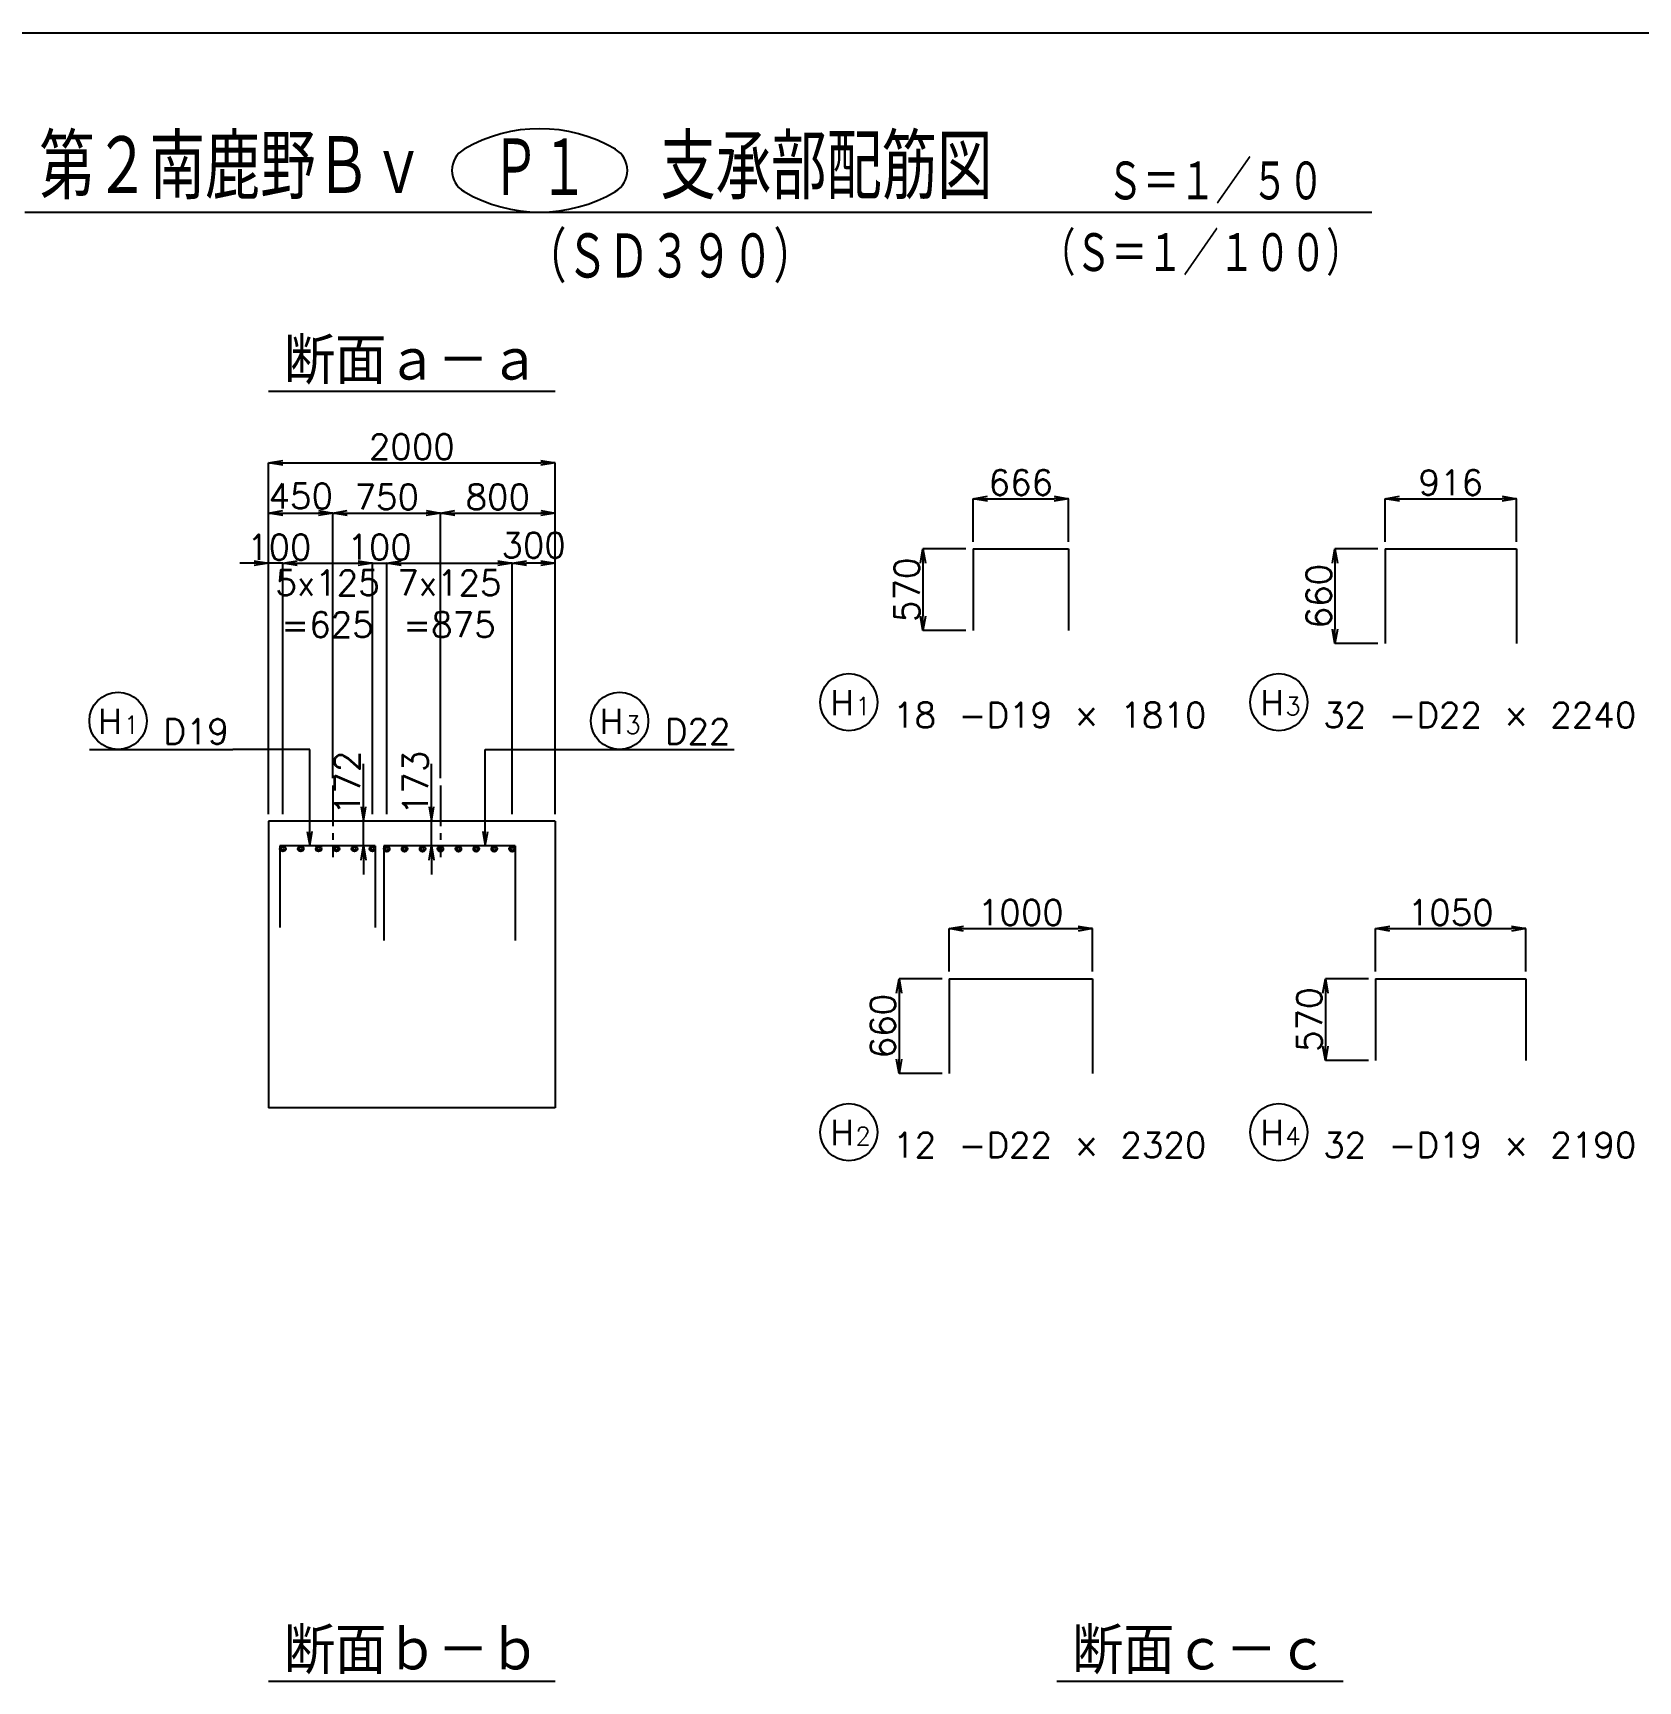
# Model space of a CAD drawing. Extents: x -19525 to 20025, y -14225 to 14225.
# Drawn here: x -4394 to 6807, y 2350 to 13850 of the extents above; entities that cross this region are included whole.
import ezdxf
from ezdxf.enums import TextEntityAlignment as Align

# ---------------------------------------------------------------- set-up
doc = ezdxf.new("R2010")
doc.units = 0
doc.header["$PDMODE"] = 35
doc.linetypes.add('CENTER2', pattern=[28.575, 19.05, -3.175, 3.175, -3.175])
doc.layers.get('0').update_dxf_attribs({"linetype": 'CONTINUOUS'})
doc.layers.get('DEFPOINTS').update_dxf_attribs({"linetype": 'CONTINUOUS'})
for name, color, linetype in [('DIM-01', 2, 'CONTINUOUS'), ('DIM-02', 2, 'CONTINUOUS'), ('DIM-03', 6, 'CONTINUOUS'), ('GAIKEI-01', 7, 'CONTINUOUS'), ('TEKKIN-01', 3, 'CONTINUOUS'), ('TEKKIN-02', 4, 'CONTINUOUS'), ('TEXT-01', 4, 'CONTINUOUS'), ('WAKU-01', 1, 'CONTINUOUS'), ('WAKU-02', 4, 'CONTINUOUS')]:
    doc.layers.add(name, color=color, linetype=linetype)
doc.styles.get("Standard").update_dxf_attribs({"font": 'txt.shx', "bigfont": 'bigfont.shx'})
doc.dimstyles.get("Standard").update_dxf_attribs({"dimscale": 50, "dimtxt": 3.5, "dimasz": 2, "dimexe": 0, "dimexo": 1, "dimgap": 0.5, "dimtad": 1, "dimdec": 0, "dimzin": 0, "dimtxsty": 'STANDARD', "dimblk1": 'OPEN', "dimblk2": 'OPEN', "dimsah": 1, "dimcen": 0, "dimclrd": 2, "dimclre": 2, "dimclrt": 6, "dimaunit": 1, "dimazin": 3, "dimtfac": 1, "dimtdec": 4, "dimtix": 1, "dimtofl": 0, "dimtmove": 0, "dimatfit": 3, "dimtolj": 1, "dimtzin": 0})

# ---------------------------------------------------------------- blocks, each defined once
blk = doc.blocks.new('GROUP_2')
at = {"layer": 'WAKU-02', "color": 2, "linetype": 'CONTINUOUS'}
for centre, radius, start, end in [((-5265, 24280), 2084, 59.566, 120.434), ((-6148, 25782), 342, 120.434, 239.566), ((-4383, 25782), 342, 300.434, 419.566), ((-5265, 27284), 2084, 239.566, 300.434)]:
    blk.add_arc(centre, radius, start, end, dxfattribs=at)
blk = doc.blocks.new('_OPEN')
at = {"color": 0, "linetype": 'BYBLOCK'}
for p, q in [((-1, 0.17), (0, 0)), ((0, 0), (-1, -0.17)), ((0, 0), (-1, 0))]:
    blk.add_line(p, q, dxfattribs=at)
blk = doc.blocks.new('*D30')
at = {"color": 2, "linetype": 'BYBLOCK'}
for p, q in [((-2750, 8400), (-2750, 10850)), ((-2650, 10850), (-850, 10850)), ((-750, 8400), (-750, 10850))]:
    blk.add_line(p, q, dxfattribs=at)
at = {"layer": 'DEFPOINTS', "color": 0, "linetype": 'BYBLOCK'}
for p in [(-750, 10850), (-2750, 8350), (-750, 8350)]:
    blk.add_point(p, dxfattribs=at)
at = {"color": 2, "linetype": 'BYBLOCK', "xscale": 100, "yscale": 100, "zscale": 100, "rotation": 180}
blk.add_blockref('_OPEN', (-2750, 10850), dxfattribs=at)
at = {"color": 2, "linetype": 'BYBLOCK', "xscale": 100, "yscale": 100, "zscale": 100}
blk.add_blockref('_OPEN', (-750, 10850), dxfattribs=at)
at = {"color": 6, "linetype": 'BYBLOCK', "insert": (-1750, 10962.5), "char_height": 175, "attachment_point": 5}
blk.add_mtext('\\A1;2000', dxfattribs=at)
blk = doc.blocks.new('*D33')
at = {"color": 2, "linetype": 'BYBLOCK'}
blk.add_line((-1450, 10500), (-850, 10500), dxfattribs=at)
at = {"layer": 'DEFPOINTS', "color": 0, "linetype": 'BYBLOCK'}
for p in [(-750, 10500), (-1550, 8600), (-750, 8350)]:
    blk.add_point(p, dxfattribs=at)
at = {"color": 2, "linetype": 'BYBLOCK', "xscale": 100, "yscale": 100, "zscale": 100, "rotation": 180}
blk.add_blockref('_OPEN', (-1550, 10500), dxfattribs=at)
at = {"color": 2, "linetype": 'BYBLOCK', "xscale": 100, "yscale": 100, "zscale": 100}
blk.add_blockref('_OPEN', (-750, 10500), dxfattribs=at)
at = {"color": 6, "linetype": 'BYBLOCK', "insert": (-1150, 10612.5), "char_height": 175, "attachment_point": 5}
blk.add_mtext('\\A1;800', dxfattribs=at)
blk = doc.blocks.new('*D32')
at = {"color": 2, "linetype": 'BYBLOCK'}
for p, q in [((-2200, 10500), (-1650, 10500)), ((-1550, 8650), (-1550, 10500))]:
    blk.add_line(p, q, dxfattribs=at)
at = {"layer": 'DEFPOINTS', "color": 0, "linetype": 'BYBLOCK'}
for p in [(-1550, 10500), (-2300, 8600), (-1550, 8600)]:
    blk.add_point(p, dxfattribs=at)
at = {"color": 2, "linetype": 'BYBLOCK', "xscale": 100, "yscale": 100, "zscale": 100, "rotation": 180}
blk.add_blockref('_OPEN', (-2300, 10500), dxfattribs=at)
at = {"color": 2, "linetype": 'BYBLOCK', "xscale": 100, "yscale": 100, "zscale": 100}
blk.add_blockref('_OPEN', (-1550, 10500), dxfattribs=at)
at = {"color": 6, "linetype": 'BYBLOCK', "insert": (-1925, 10612.5), "char_height": 175, "attachment_point": 5}
blk.add_mtext('\\A1;750', dxfattribs=at)
blk = doc.blocks.new('*D31')
at = {"color": 2, "linetype": 'BYBLOCK'}
for p, q in [((-2650, 10500), (-2400, 10500)), ((-2300, 8650), (-2300, 10500))]:
    blk.add_line(p, q, dxfattribs=at)
at = {"layer": 'DEFPOINTS', "color": 0, "linetype": 'BYBLOCK'}
for p in [(-2300, 10500), (-2300, 8600), (-2750, 8350)]:
    blk.add_point(p, dxfattribs=at)
at = {"color": 2, "linetype": 'BYBLOCK', "xscale": 100, "yscale": 100, "zscale": 100, "rotation": 180}
blk.add_blockref('_OPEN', (-2750, 10500), dxfattribs=at)
at = {"color": 2, "linetype": 'BYBLOCK', "xscale": 100, "yscale": 100, "zscale": 100}
blk.add_blockref('_OPEN', (-2300, 10500), dxfattribs=at)
at = {"color": 6, "linetype": 'BYBLOCK', "insert": (-2525, 10618.367604), "char_height": 175, "attachment_point": 5}
blk.add_mtext('\\A1;450', dxfattribs=at)
blk = doc.blocks.new('*D78')
at = {"color": 2, "linetype": 'BYBLOCK'}
for p, q in [((5042, 10300), (5042, 10600)), ((5142, 10600), (5858, 10600)), ((5958, 10300), (5958, 10600))]:
    blk.add_line(p, q, dxfattribs=at)
at = {"layer": 'DEFPOINTS', "color": 0, "linetype": 'BYBLOCK'}
for p in [(5958, 10600), (5042, 10250), (5958, 10250)]:
    blk.add_point(p, dxfattribs=at)
at = {"color": 2, "linetype": 'BYBLOCK', "xscale": 100, "yscale": 100, "zscale": 100, "rotation": 180}
blk.add_blockref('_OPEN', (5042, 10600), dxfattribs=at)
at = {"color": 2, "linetype": 'BYBLOCK', "xscale": 100, "yscale": 100, "zscale": 100}
blk.add_blockref('_OPEN', (5958, 10600), dxfattribs=at)
at = {"color": 6, "linetype": 'BYBLOCK', "insert": (5500, 10712.5), "char_height": 175, "attachment_point": 5}
blk.add_mtext('\\A1;916', dxfattribs=at)
blk = doc.blocks.new('*D77')
at = {"color": 2, "linetype": 'BYBLOCK'}
for p, q in [((2117, 10250), (1817, 10250)), ((1817, 10150), (1817, 9780)), ((2117, 9680), (1817, 9680))]:
    blk.add_line(p, q, dxfattribs=at)
at = {"layer": 'DEFPOINTS', "color": 0, "linetype": 'BYBLOCK'}
for p in [(2167, 10250), (1817, 9680), (2167, 9680)]:
    blk.add_point(p, dxfattribs=at)
at = {"color": 2, "linetype": 'BYBLOCK', "xscale": 100, "yscale": 100, "zscale": 100}
for p, rotation in [((1817, 10250), 90.00000000000006), ((1817, 9680), 270.0000000000001)]:
    blk.add_blockref('_OPEN', p, dxfattribs=dict(at, rotation=rotation))
at = {"color": 6, "linetype": 'BYBLOCK', "insert": (1704.5, 9965), "char_height": 175, "attachment_point": 5, "rotation": 90}
blk.add_mtext('\\A1;570', dxfattribs=at)
blk = doc.blocks.new('*D76')
at = {"color": 2, "linetype": 'BYBLOCK'}
for p, q in [((2167, 10300), (2167, 10600)), ((2267, 10600), (2733, 10600)), ((2833, 10300), (2833, 10600))]:
    blk.add_line(p, q, dxfattribs=at)
at = {"layer": 'DEFPOINTS', "color": 0, "linetype": 'BYBLOCK'}
for p in [(2833, 10600), (2167, 10250), (2833, 10250)]:
    blk.add_point(p, dxfattribs=at)
at = {"color": 2, "linetype": 'BYBLOCK', "xscale": 100, "yscale": 100, "zscale": 100, "rotation": 180}
blk.add_blockref('_OPEN', (2167, 10600), dxfattribs=at)
at = {"color": 2, "linetype": 'BYBLOCK', "xscale": 100, "yscale": 100, "zscale": 100}
blk.add_blockref('_OPEN', (2833, 10600), dxfattribs=at)
at = {"color": 6, "linetype": 'BYBLOCK', "insert": (2500, 10712.5), "char_height": 175, "attachment_point": 5}
blk.add_mtext('\\A1;666', dxfattribs=at)
blk = doc.blocks.new('*D79')
at = {"color": 2, "linetype": 'BYBLOCK'}
for p, q in [((4992, 10250), (4692, 10250)), ((4692, 10150), (4692, 9690)), ((4992, 9590), (4692, 9590))]:
    blk.add_line(p, q, dxfattribs=at)
at = {"layer": 'DEFPOINTS', "color": 0, "linetype": 'BYBLOCK'}
for p in [(5042, 10250), (4692, 9590), (5042, 9590)]:
    blk.add_point(p, dxfattribs=at)
at = {"color": 2, "linetype": 'BYBLOCK', "xscale": 100, "yscale": 100, "zscale": 100}
for p, rotation in [((4692, 10250), 90.00000000000006), ((4692, 9590), 270.0000000000001)]:
    blk.add_blockref('_OPEN', p, dxfattribs=dict(at, rotation=rotation))
at = {"color": 6, "linetype": 'BYBLOCK', "insert": (4579.5, 9920), "char_height": 175, "attachment_point": 5, "rotation": 90}
blk.add_mtext('\\A1;660', dxfattribs=at)
blk = doc.blocks.new('*D101')
at = {"color": 2, "linetype": 'BYBLOCK'}
for p, q in [((4925, 7250), (4625, 7250)), ((4625, 7150), (4625, 6780)), ((4925, 6680), (4625, 6680))]:
    blk.add_line(p, q, dxfattribs=at)
at = {"layer": 'DEFPOINTS', "color": 0, "linetype": 'BYBLOCK'}
for p in [(4975, 7250), (4625, 6680), (4975, 6680)]:
    blk.add_point(p, dxfattribs=at)
at = {"color": 2, "linetype": 'BYBLOCK', "xscale": 100, "yscale": 100, "zscale": 100}
for p, rotation in [((4625, 7250), 90.00000000000006), ((4625, 6680), 270.0000000000001)]:
    blk.add_blockref('_OPEN', p, dxfattribs=dict(at, rotation=rotation))
at = {"color": 6, "linetype": 'BYBLOCK', "insert": (4512.5, 6965), "char_height": 175, "attachment_point": 5, "rotation": 90}
blk.add_mtext('\\A1;570', dxfattribs=at)
blk = doc.blocks.new('*D100')
at = {"color": 2, "linetype": 'BYBLOCK'}
for p, q in [((2000, 7300), (2000, 7600)), ((2100, 7600), (2900, 7600)), ((3000, 7300), (3000, 7600))]:
    blk.add_line(p, q, dxfattribs=at)
at = {"layer": 'DEFPOINTS', "color": 0, "linetype": 'BYBLOCK'}
for p in [(3000, 7600), (2000, 7250), (3000, 7250)]:
    blk.add_point(p, dxfattribs=at)
at = {"color": 2, "linetype": 'BYBLOCK', "xscale": 100, "yscale": 100, "zscale": 100, "rotation": 180}
blk.add_blockref('_OPEN', (2000, 7600), dxfattribs=at)
at = {"color": 2, "linetype": 'BYBLOCK', "xscale": 100, "yscale": 100, "zscale": 100}
blk.add_blockref('_OPEN', (3000, 7600), dxfattribs=at)
at = {"color": 6, "linetype": 'BYBLOCK', "insert": (2500, 7712.5), "char_height": 175, "attachment_point": 5}
blk.add_mtext('\\A1;1000', dxfattribs=at)
blk = doc.blocks.new('*D99')
at = {"color": 2, "linetype": 'BYBLOCK'}
for p, q in [((1950, 7250), (1650, 7250)), ((1650, 7150), (1650, 6690)), ((1950, 6590), (1650, 6590))]:
    blk.add_line(p, q, dxfattribs=at)
at = {"layer": 'DEFPOINTS', "color": 0, "linetype": 'BYBLOCK'}
for p in [(2000, 7250), (1650, 6590), (2000, 6590)]:
    blk.add_point(p, dxfattribs=at)
at = {"color": 2, "linetype": 'BYBLOCK', "xscale": 100, "yscale": 100, "zscale": 100}
for p, rotation in [((1650, 7250), 90.00000000000006), ((1650, 6590), 270.0000000000001)]:
    blk.add_blockref('_OPEN', p, dxfattribs=dict(at, rotation=rotation))
at = {"color": 6, "linetype": 'BYBLOCK', "insert": (1537.5, 6920), "char_height": 175, "attachment_point": 5, "rotation": 90}
blk.add_mtext('\\A1;660', dxfattribs=at)
blk = doc.blocks.new('*D98')
at = {"color": 2, "linetype": 'BYBLOCK'}
for p, q in [((4975, 7300), (4975, 7600)), ((5075, 7600), (5925, 7600)), ((6025, 7300), (6025, 7600))]:
    blk.add_line(p, q, dxfattribs=at)
at = {"layer": 'DEFPOINTS', "color": 0, "linetype": 'BYBLOCK'}
for p in [(6025, 7600), (4975, 7250), (6025, 7250)]:
    blk.add_point(p, dxfattribs=at)
at = {"color": 2, "linetype": 'BYBLOCK', "xscale": 100, "yscale": 100, "zscale": 100, "rotation": 180}
blk.add_blockref('_OPEN', (4975, 7600), dxfattribs=at)
at = {"color": 2, "linetype": 'BYBLOCK', "xscale": 100, "yscale": 100, "zscale": 100}
blk.add_blockref('_OPEN', (6025, 7600), dxfattribs=at)
at = {"color": 6, "linetype": 'BYBLOCK', "insert": (5500, 7712.5), "char_height": 175, "attachment_point": 5}
blk.add_mtext('\\A1;1050', dxfattribs=at)
blk = doc.blocks.new('*D102')
at = {"color": 2, "linetype": 'BYBLOCK'}
blk.add_line((-850, 10150), (-950, 10150), dxfattribs=at)
at = {"layer": 'DEFPOINTS', "color": 0, "linetype": 'BYBLOCK'}
for p in [(-1050, 10150), (-1050, 8350), (-750, 8350)]:
    blk.add_point(p, dxfattribs=at)
at = {"color": 2, "linetype": 'BYBLOCK', "xscale": 100, "yscale": 100, "zscale": 100, "rotation": 180}
blk.add_blockref('_OPEN', (-1050, 10150), dxfattribs=at)
at = {"color": 2, "linetype": 'BYBLOCK', "xscale": 100, "yscale": 100, "zscale": 100}
blk.add_blockref('_OPEN', (-750, 10150), dxfattribs=at)
at = {"color": 6, "linetype": 'BYBLOCK', "insert": (-900, 10275), "char_height": 175, "attachment_point": 5}
blk.add_mtext('\\A1;300', dxfattribs=at)
blk = doc.blocks.new('*D103')
at = {"color": 2, "linetype": 'BYBLOCK'}
for p, q in [((-1825, 10150), (-1150, 10150)), ((-1050, 8400), (-1050, 10150))]:
    blk.add_line(p, q, dxfattribs=at)
at = {"layer": 'DEFPOINTS', "color": 0, "linetype": 'BYBLOCK'}
for p in [(-1050, 10150), (-1925, 8350), (-1050, 8350)]:
    blk.add_point(p, dxfattribs=at)
at = {"color": 2, "linetype": 'BYBLOCK', "xscale": 100, "yscale": 100, "zscale": 100, "rotation": 180}
blk.add_blockref('_OPEN', (-1925, 10150), dxfattribs=at)
at = {"color": 2, "linetype": 'BYBLOCK', "xscale": 100, "yscale": 100, "zscale": 100}
blk.add_blockref('_OPEN', (-1050, 10150), dxfattribs=at)
at = {"color": 6, "linetype": 'BYBLOCK', "insert": (-1488, 9867), "char_height": 175, "attachment_point": 5}
blk.add_mtext('\\A1;7x125\\P=875', dxfattribs=at)
blk = doc.blocks.new('*D104')
at = {"layer": 'DEFPOINTS', "color": 0, "linetype": 'BYBLOCK'}
for p in [(-1612, 8350), (-1612, 8350), (-1612, 8177)]:
    blk.add_point(p, dxfattribs=at)
at = {"color": 6, "linetype": 'BYBLOCK', "insert": (-1725, 8617), "char_height": 175, "attachment_point": 5, "rotation": 90}
blk.add_mtext('\\A1;173', dxfattribs=at)
blk = doc.blocks.new('*D106')
at = {"color": 2, "linetype": 'BYBLOCK'}
blk.add_line((-2650, 8400), (-2650, 10150), dxfattribs=at)
at = {"layer": 'DEFPOINTS', "color": 0, "linetype": 'BYBLOCK'}
for p in [(-2650, 10150), (-2750, 8350), (-2650, 8350)]:
    blk.add_point(p, dxfattribs=at)
at = {"color": 6, "linetype": 'BYBLOCK', "insert": (-2675, 10262), "char_height": 175, "attachment_point": 5}
blk.add_mtext('\\A1;100', dxfattribs=at)
blk = doc.blocks.new('*D107')
at = {"color": 2, "linetype": 'BYBLOCK'}
for p, q in [((-2550, 10150), (-2125, 10150)), ((-2025, 8400), (-2025, 10150))]:
    blk.add_line(p, q, dxfattribs=at)
at = {"layer": 'DEFPOINTS', "color": 0, "linetype": 'BYBLOCK'}
for p in [(-2025, 10150), (-2650, 8350), (-2025, 8350)]:
    blk.add_point(p, dxfattribs=at)
at = {"color": 2, "linetype": 'BYBLOCK', "xscale": 100, "yscale": 100, "zscale": 100, "rotation": 180}
blk.add_blockref('_OPEN', (-2650, 10150), dxfattribs=at)
at = {"color": 2, "linetype": 'BYBLOCK', "xscale": 100, "yscale": 100, "zscale": 100}
blk.add_blockref('_OPEN', (-2025, 10150), dxfattribs=at)
at = {"color": 6, "linetype": 'BYBLOCK', "insert": (-2338, 9867), "char_height": 175, "attachment_point": 5}
blk.add_mtext('\\A1;5x125\\P=625', dxfattribs=at)
blk = doc.blocks.new('*D108')
at = {"color": 2, "linetype": 'BYBLOCK'}
blk.add_line((-1925, 8400), (-1925, 10150), dxfattribs=at)
at = {"layer": 'DEFPOINTS', "color": 0, "linetype": 'BYBLOCK'}
for p in [(-1925, 10150), (-2025, 8350), (-1925, 8350)]:
    blk.add_point(p, dxfattribs=at)
at = {"color": 6, "linetype": 'BYBLOCK', "insert": (-1975, 10262.5), "char_height": 175, "attachment_point": 5}
blk.add_mtext('\\A1;100', dxfattribs=at)
blk = doc.blocks.new('*D109')
at = {"layer": 'DEFPOINTS', "color": 0, "linetype": 'BYBLOCK'}
for p in [(-2087, 8350), (-2087, 8350), (-2087, 8178)]:
    blk.add_point(p, dxfattribs=at)
at = {"color": 6, "linetype": 'BYBLOCK', "insert": (-2200, 8617), "char_height": 175, "attachment_point": 5, "rotation": 90}
blk.add_mtext('\\A1;172', dxfattribs=at)

msp = doc.modelspace()

# ---------------------------------------------------------------- linework, layer by layer
at = {"layer": 'DIM-01'}
for p, q in [((-2750, 10150), (-2950, 10150)), ((-2650, 10150), (-2750, 10150)), ((-2025, 10150), (-1925, 10150)), ((-2087.5, 8350), (-2087.5, 8750)), ((-1612.5, 8350), (-1612.5, 8750)), ((-2087.5, 8178.5), (-2087.5, 8350)), ((-1612.5, 8177), (-1612.5, 8350)), ((-2087.5, 8178.5), (-2087.5, 7978.5)), ((-1612.5, 8177), (-1612.5, 7977))]:
    msp.add_line(p, q, dxfattribs=at)
at = {"layer": 'DIM-02'}
for p, q in [((-4000, 8850), (-3000, 8850)), ((-2462.5, 8850), (-3000, 8850)), ((-2462.5, 8178.5), (-2462.5, 8850)), ((-1237.5, 8177), (-1237.5, 8850)), ((-1237.5, 8850), (-500, 8850)), ((-500, 8850), (500, 8850))]:
    msp.add_line(p, q, dxfattribs=at)
for centre in [(-3800, 9050), (-300, 9050)]:
    msp.add_circle(centre, 200, dxfattribs=at)
at = {"layer": 'DIM-03', "color": 2}
for centre in [(1300, 9180), (4300, 9180), (1300, 6180), (4300, 6180)]:
    msp.add_circle(centre, 200, dxfattribs=at)
at = {"layer": 'GAIKEI-01', "color": 2, "linetype": 'CENTER2', "ltscale": 15}
for p, q in [((-2300, 8600), (-2300, 8100)), ((-1550, 8600), (-1550, 8100))]:
    msp.add_line(p, q, dxfattribs=at)
at = {"layer": 'GAIKEI-01', "ltscale": 100}
for p, q in [((-2750, 8350), (-2750, 6350)), ((-750, 8350), (-2750, 8350)), ((-750, 8350), (-750, 6350)), ((-750, 6350), (-2750, 6350))]:
    msp.add_line(p, q, dxfattribs=at)
at = {"layer": 'TEKKIN-01', "ltscale": 50}
for p, q in [((2167, 10250), (2833, 10250)), ((2167, 10250), (2167, 9680)), ((2833, 10250), (2833, 9680)), ((5042, 10250), (5958, 10250)), ((5042, 10250), (5042, 9590)), ((5958, 10250), (5958, 9590))]:
    msp.add_line(p, q, dxfattribs=at)
at = {"layer": 'TEKKIN-01', "ltscale": 100}
for p, q in [((-2004.5, 8178.5), (-2670.5, 8178.5)), ((-2670.5, 8178.5), (-2670.5, 7608.5)), ((-2004.5, 8178.5), (-2004.5, 7608.5)), ((-1029.5, 8177), (-1945.5, 8177)), ((-1945.5, 8177), (-1945.5, 7517)), ((-1029.5, 8177), (-1029.5, 7517))]:
    msp.add_line(p, q, dxfattribs=at)
at = {"layer": 'TEKKIN-02', "ltscale": 50}
for p, q in [((2000, 7250), (3000, 7250)), ((2000, 7250), (2000, 6590)), ((3000, 7250), (3000, 6590)), ((4975, 7250), (4975, 6680)), ((4975, 7250), (6025, 7250)), ((6025, 7250), (6025, 6680))]:
    msp.add_line(p, q, dxfattribs=at)
at = {"layer": 'TEKKIN-02'}
for centre, radius in [((-2650, 8158), 20), ((-2650, 8158), 10), ((-2525, 8158), 20), ((-2525, 8158), 10), ((-2400, 8158), 20), ((-2400, 8158), 10), ((-2275, 8158), 20), ((-2275, 8158), 10), ((-2150, 8158), 20), ((-2150, 8158), 10), ((-2025, 8158), 20), ((-2025, 8158), 10), ((-1925, 8156.5), 20), ((-1925, 8156.5), 10), ((-1800, 8156.5), 20), ((-1800, 8156.5), 10), ((-1675, 8156.5), 20), ((-1675, 8156.5), 10), ((-1550, 8156.5), 20), ((-1550, 8156.5), 10), ((-1425, 8156.5), 20), ((-1425, 8156.5), 10), ((-1300, 8156.5), 20), ((-1300, 8156.5), 10), ((-1175, 8156.5), 20), ((-1175, 8156.5), 10), ((-1050, 8156.5), 20), ((-1050, 8156.5), 10)]:
    msp.add_circle(centre, radius, dxfattribs=at)
at = {"layer": 'TEXT-01'}
msp.add_line((-4450, 12600), (4950, 12600), dxfattribs=at)
at = {"layer": 'TEXT-01', "color": 4}
for p, q in [((-2750, 11350), (-750, 11350)), ((-2750, 2350), (-750, 2350)), ((2750, 2350), (4750, 2350))]:
    msp.add_line(p, q, dxfattribs=at)
at = {"layer": 'WAKU-01'}
msp.add_line((-19525, 13850), (20025, 13850), dxfattribs=at)

# ---------------------------------------------------------------- block references
at = {"layer": 'DIM-01', "yscale": 100, "zscale": 100}
for p, xscale, rotation in [((-2750, 10150), 100, 359.999999999998), ((-2087.5, 8350), -100, 89.99999999999872), ((-1612.5, 8350), -100, 89.99999999999872), ((-2087.5, 8178.5), 100, 90.0000000000013), ((-1612.5, 8177), 100, 90.0000000000013)]:
    msp.add_blockref('_OPEN', p, dxfattribs=dict(at, xscale=xscale, rotation=rotation))
at = {"layer": 'DIM-02', "xscale": -100, "yscale": 100, "zscale": 100, "rotation": 89.99999999999872}
for p in [(-2462.5, 8178.5), (-1237.5, 8177)]:
    msp.add_blockref('_OPEN', p, dxfattribs=at)
at = {"layer": 'TEXT-01', "color": 2, "xscale": 0.5, "yscale": 0.5, "zscale": 0.5}
msp.add_blockref('GROUP_2', (1775, 0), dxfattribs=at)

# ---------------------------------------------------------------- texts
at = {"layer": 'DIM-02', "color": 6}
for s, height, p in [('H', 175, (-3939.8, 8960)), ('H', 175, (-439.8, 8960)), ('1', 125, (-3759.8, 8960)), ('D19', 175, (-3483.8, 8888.4)), ('3', 125, (-259.8, 8960)), ('D22', 175, (16.2, 8888.4))]:
    msp.add_text(s, height=height, dxfattribs=at).set_placement(p)
at = {"layer": 'DIM-03'}
for s, height, p in [('H', 175, (1170.4, 9090)), ('1', 125, (1345.4, 9090)), ('H', 175, (4170.4, 9090)), ('3', 125, (4345.4, 9090)), ('H', 175, (1170.4, 6090)), ('2', 125, (1345.4, 6090)), ('H', 175, (4170.4, 6090)), ('4', 125, (4345.4, 6090))]:
    msp.add_text(s, height=height, dxfattribs=at).set_placement(p)
at = {"layer": 'DIM-03', "char_height": 175, "attachment_point": 7}
for s, insert in [('18 -D19 × 1810', (1609.1, 9002.7)), ('32 -D22 × 2240', (4609.1, 9002.7)), ('12 -D22 × 2320', (1609.1, 6002.7)), ('32 -D19 × 2190', (4609.1, 6002.7))]:
    msp.add_mtext(s, dxfattribs=dict(at, insert=insert))
at = {"layer": 'TEXT-01'}
for s, height, width, p, p2 in [('第２南鹿野Ｂｖ', 450, 0.75, (-4350, 12690), (-1650, 12690)), ('Ｐ１', 450, 0.865385, (-1195.2, 12675), (-520.2, 12675)), ('支承部配筋図', 450, 0.75, (-15.2, 12690), (2302.3, 12690)), ('Ｓ＝１／５０', 300, 0.75, (3101, 12660), (4616, 12660)), ('（Ｓ＝１／１００）', 300, 0.75, (2631, 12160), (4881, 12160))]:
    msp.add_text(s, height=height, dxfattribs=dict(at, width=width)).set_placement(p, p2, align=Align.FIT)
at = {"layer": 'TEXT-01', "width": 0.75}
msp.add_text('（ＳＤ３９０）', height=350, dxfattribs=at).set_placement((-959.1, 12110))
at = {"layer": 'TEXT-01', "color": 4}
for s, p in [('断面ａ－ａ', (-2642.4, 11400)), ('断面ｂ－ｂ', (-2642.4, 2400)), ('断面ｃ－ｃ', (2857.6, 2400))]:
    msp.add_text(s, height=325, dxfattribs=at).set_placement(p)

# ---------------------------------------------------------------- dimensions: what is measured, and where the dimension line sits
at = {"layer": 'DIM-01'}
for base, p1, p2, angle, override, picture, middle in [((-750, 10850), (-2750, 8350), (-750, 8350), 0, {"dimblk1": 'OPEN', "dimblk2": 'OPEN'}, '*D30', (-1750, 10962.5)), ((2833, 10600), (2167, 10250), (2833, 10250), 0, {"dimblk1": 'OPEN', "dimblk2": 'OPEN'}, '*D76', (2500, 10712.5)), ((5958, 10600), (5042, 10250), (5958, 10250), 0, {"dimblk1": 'OPEN', "dimblk2": 'OPEN'}, '*D78', (5500, 10712.5)), ((-1550, 10500), (-2300, 8600), (-1550, 8600), 0, {"dimblk1": 'OPEN', "dimblk2": 'OPEN', "dimse1": 1}, '*D32', (-1925, 10612.5)), ((-750, 10500), (-1550, 8600), (-750, 8350), 0, {"dimblk1": 'OPEN', "dimblk2": 'OPEN', "dimse1": 1, "dimse2": 1}, '*D33', (-1150, 10612.5)), ((-1925, 10150), (-2025, 8350), (-1925, 8350), 0, {"dimblk1": 'OPEN', "dimblk2": 'OPEN', "dimse1": 1}, '*D108', (-1975, 10262.5)), ((1817, 9680), (2167, 10250), (2167, 9680), 270, {"dimblk1": 'OPEN', "dimblk2": 'OPEN'}, '*D77', (1704.5, 9965)), ((4692, 9590), (5042, 10250), (5042, 9590), 270, {"dimblk1": 'OPEN', "dimblk2": 'OPEN'}, '*D79', (4579.5, 9920)), ((3000, 7600), (2000, 7250), (3000, 7250), 0, {"dimblk1": 'OPEN', "dimblk2": 'OPEN'}, '*D100', (2500, 7712.5)), ((6025, 7600), (4975, 7250), (6025, 7250), 0, {"dimblk1": 'OPEN', "dimblk2": 'OPEN'}, '*D98', (5500, 7712.5)), ((1650, 6590), (2000, 7250), (2000, 6590), 270, {"dimblk1": 'OPEN', "dimblk2": 'OPEN'}, '*D99', (1537.5, 6920)), ((4625, 6680), (4975, 7250), (4975, 6680), 270, {"dimblk1": 'OPEN', "dimblk2": 'OPEN'}, '*D101', (4512.5, 6965))]:
    dim = msp.add_linear_dim(base=base, p1=p1, p2=p2, angle=angle, dimstyle='STANDARD', override=override, dxfattribs=at)
    dim.commit()
    dim.dimension.update_dxf_attribs({"geometry": picture, "text_midpoint": middle})
for base, p1, p2, angle, override, picture, middle in [((-2300, 10500), (-2750, 8350), (-2300, 8600), 0, {"dimblk1": 'OPEN', "dimblk2": 'OPEN', "dimse1": 1}, '*D31', (-2525, 10618.4)), ((-1050, 10150), (-750, 8350), (-1050, 8350), 0, {"dimblk1": 'OPEN', "dimblk2": 'OPEN', "dimse1": 1, "dimse2": 1}, '*D102', (-900, 10275)), ((-2087.5, 8350), (-2087.5, 8178.5), (-2087.5, 8350), 90, {"dimblk1": 'OPEN', "dimblk2": 'OPEN', "dimse1": 1, "dimse2": 1}, '*D109', (-2200, 8617.1530614)), ((-1612.5, 8350), (-1612.5, 8177), (-1612.5, 8350), 90, {"dimblk1": 'OPEN', "dimblk2": 'OPEN', "dimse1": 1, "dimse2": 1}, '*D104', (-1725, 8617.2))]:
    dim = msp.add_linear_dim(base=base, p1=p1, p2=p2, angle=angle, dimstyle='STANDARD', override=override, dxfattribs=at)
    dim.commit()
    dim.dimension.update_dxf_attribs({"geometry": picture, "text_midpoint": middle, "dimtype": 160})
dim = msp.add_linear_dim(base=(-2650, 10150), p1=(-2750, 8350), p2=(-2650, 8350), dimstyle='STANDARD', override={"dimblk1": 'OPEN', "dimblk2": 'OPEN', "dimse1": 1}, dxfattribs=at)
dim.commit()
dim.dimension.update_dxf_attribs({"geometry": '*D106', "text_midpoint": (-2675.1, 10262.5), "dimtype": 160})
for base, p1, p2, text, picture, middle in [((-2025, 10150), (-2650, 8350), (-2025, 8350), '5x125\\X=<>', '*D107', (-2337.5, 9867.4)), ((-1050, 10150), (-1925, 8350), (-1050, 8350), '7x125\\X=<>', '*D103', (-1487.5, 9867.4))]:
    dim = msp.add_linear_dim(base=base, p1=p1, p2=p2, angle=0, text=text, dimstyle='STANDARD', override={"dimblk1": 'OPEN', "dimblk2": 'OPEN', "dimse1": 1}, dxfattribs=at)
    dim.commit()
    dim.dimension.update_dxf_attribs({"geometry": picture, "text_midpoint": middle, "dimtype": 160})

doc.saveas('drawing.dxf')
